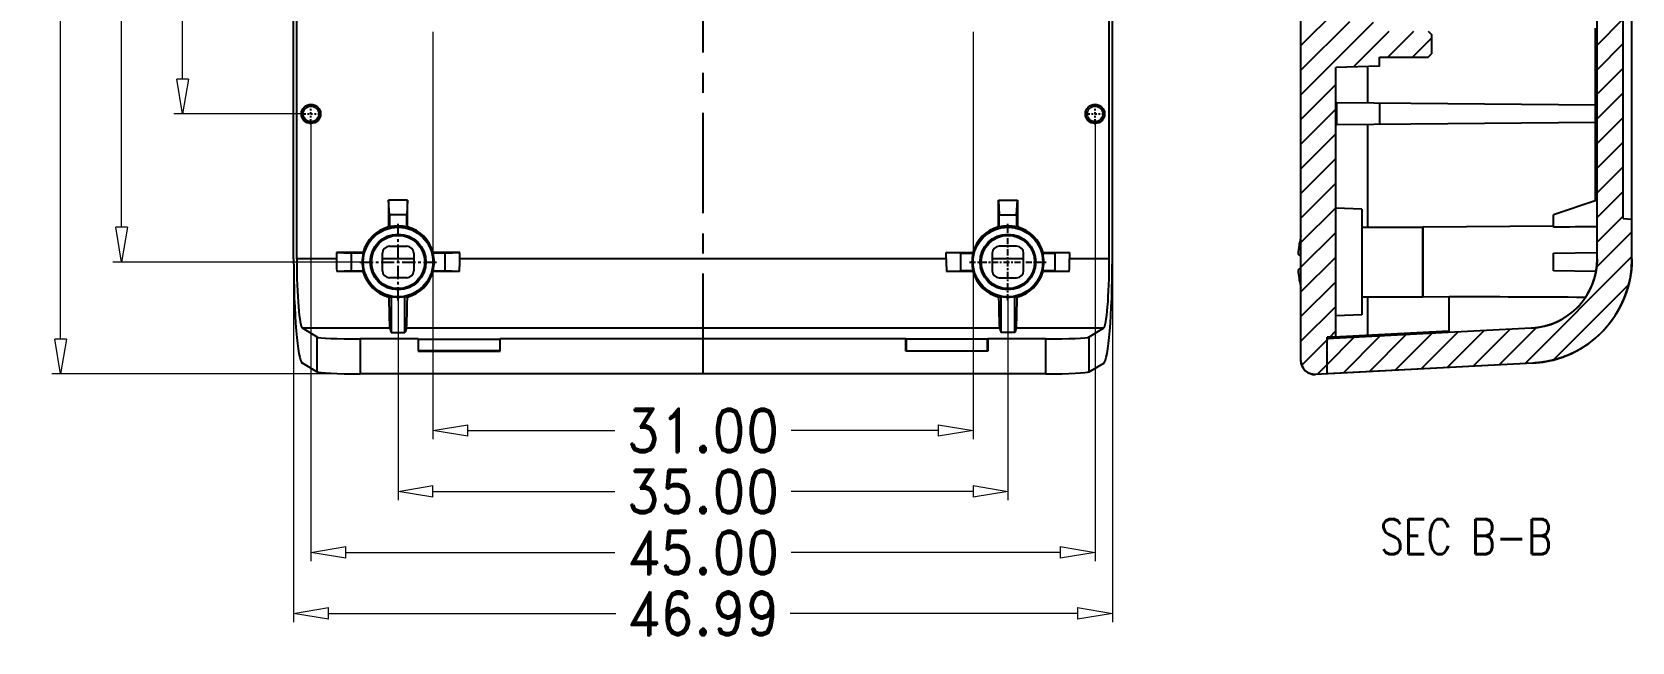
# Model space of a CAD drawing. Extents: x 2162 to 2434, y 31 to 217.
# Drawn here: x 2234.1 to 2325.9, y 111.6 to 146.6 of the extents above; entities that cross this region are included whole.
import ezdxf
from ezdxf.enums import TextEntityAlignment as Align

# ---------------------------------------------------------------- set-up
doc = ezdxf.new("R2010")
doc.units = 0
doc.header["$LTSCALE"] = 30.734
doc.header["$MEASUREMENT"] = 0
doc.header["$PDMODE"] = 3
doc.header["$PDSIZE"] = 0.3125
doc.linetypes.add('CENTER', pattern=[0.6, 0.375, -0.075, 0.075, -0.075])
doc.layers.get('0').update_dxf_attribs({"linetype": 'CONTINUOUS'})
doc.layers.get('Defpoints').update_dxf_attribs({"linetype": 'CONTINUOUS'})
doc.layers.add('02___PRT_ALL_AXES', color=7, linetype='CONTINUOUS')
doc.layers.add('06___PRT_ALL_SURFS', color=7, linetype='CONTINUOUS')
doc.layers.add('dim', color=3, linetype='CONTINUOUS', lineweight=9)
doc.layers.add('hatch', color=56, linetype='CONTINUOUS', lineweight=9)
doc.styles.add('longtou', font='romans.shx', dxfattribs={"width": 0.8, "bigfont": 'fangsong.shx'})
doc.styles.add('ROMAND', font='romand.shx', dxfattribs={"width": 0.9, "bigfont": 'gbcbig.shx'})
doc.dimstyles.new('YanXiu', dxfattribs={"dimtxt": 2.5, "dimasz": 2.2, "dimexe": 1, "dimexo": 0, "dimgap": 0.66, "dimtad": 0, "dimzin": 1, "dimdsep": 46, "dimtxsty": 'ROMAND', "dimblk": 'CLOSEDBLANK', "dimcen": 0, "dimclrd": 3, "dimclre": 3, "dimclrt": 7, "dimazin": 0, "dimtfac": 1, "dimtofl": 0, "dimtmove": 0, "dimatfit": 3, "dimldrblk": 'CLOSEDBLANK', "dimfxl": 1, "dimlwd": 5, "dimlwe": 5, "dimarcsym": 0})
pattern_1 = [(45, (1961.2897, -21.5742), (-0.7071068, 0.7071068), [])]

# ---------------------------------------------------------------- blocks, each defined once
blk = doc.blocks.new('_ClosedBlank')
at = {"color": 0, "linetype": 'ByBlock', "lineweight": -2}
for p, q in [((-1, 0.167), (0, 0)), ((-1, 0.167), (-1, -0.167)), ((0, 0), (-1, -0.167))]:
    blk.add_line(p, q, dxfattribs=at)
blk = doc.blocks.new('*D4')
at = {"layer": 'Defpoints', "color": 0}
for p in [(2249.459, 191.903), (2242.692, 141.903), (2249.459, 141.903)]:
    blk.add_point(p, dxfattribs=at)
at = {"layer": 'dim', "color": 3, "lineweight": 5}
for p, q in [((2249.459, 191.903), (2242.192, 191.903)), ((2242.692, 189.903), (2242.692, 171.956)), ((2242.692, 143.903), (2242.692, 161.85)), ((2249.459, 141.903), (2242.192, 141.903))]:
    blk.add_line(p, q, dxfattribs=at)
at = {"layer": 'dim', "color": 3, "lineweight": 5, "xscale": 2, "yscale": 2, "zscale": 2}
for p, rotation in [((2242.692, 191.903), 90), ((2242.692, 141.903), 270)]:
    blk.add_blockref('_ClosedBlank', p, dxfattribs=dict(at, rotation=rotation))
at = {"layer": 'dim', "color": 7, "insert": (2242.692, 166.903), "char_height": 2.5, "attachment_point": 5, "rotation": 90, "style": 'ROMAND'}
blk.add_mtext('50.00', dxfattribs=at)
blk = doc.blocks.new('*D5')
at = {"layer": 'Defpoints', "color": 0}
for p in [(2252.864, 200.403), (2239.192, 133.403), (2252.864, 133.403)]:
    blk.add_point(p, dxfattribs=at)
at = {"layer": 'dim', "color": 3, "lineweight": 5}
for p, q in [((2252.864, 200.403), (2238.692, 200.403)), ((2239.192, 198.403), (2239.192, 171.903)), ((2239.192, 135.403), (2239.192, 161.903)), ((2252.864, 133.403), (2238.692, 133.403))]:
    blk.add_line(p, q, dxfattribs=at)
at = {"layer": 'dim', "color": 3, "lineweight": 5, "xscale": 2, "yscale": 2, "zscale": 2}
for p, rotation in [((2239.192, 200.403), 90), ((2239.192, 133.403), 270)]:
    blk.add_blockref('_ClosedBlank', p, dxfattribs=dict(at, rotation=rotation))
at = {"layer": 'dim', "color": 7, "insert": (2239.192, 166.903), "char_height": 2.5, "attachment_point": 5, "rotation": 90, "style": 'ROMAND'}
blk.add_mtext('67.00', dxfattribs=at)
blk = doc.blocks.new('*D6')
at = {"layer": 'Defpoints', "color": 0}
for p in [(2252.891, 206.824), (2235.692, 126.981), (2252.891, 126.981)]:
    blk.add_point(p, dxfattribs=at)
at = {"layer": 'dim', "color": 3, "lineweight": 5}
for p, q in [((2252.891, 206.824), (2235.192, 206.824)), ((2235.692, 204.824), (2235.692, 172.01)), ((2235.692, 128.981), (2235.692, 161.796)), ((2252.891, 126.981), (2235.192, 126.981))]:
    blk.add_line(p, q, dxfattribs=at)
at = {"layer": 'dim', "color": 3, "lineweight": 5, "xscale": 2, "yscale": 2, "zscale": 2}
for p, rotation in [((2235.692, 206.824), 90), ((2235.692, 126.981), 270)]:
    blk.add_blockref('_ClosedBlank', p, dxfattribs=dict(at, rotation=rotation))
at = {"layer": 'dim', "color": 7, "insert": (2235.692, 166.903), "char_height": 2.5, "attachment_point": 5, "rotation": 90, "style": 'ROMAND'}
blk.add_mtext('79.84', dxfattribs=at)
blk = doc.blocks.new('*D7')
at = {"layer": 'Defpoints', "color": 0}
for p in [(2257.064, 146.607), (2288.064, 146.607), (2288.064, 123.731)]:
    blk.add_point(p, dxfattribs=at)
at = {"layer": 'dim', "color": 3, "lineweight": 5}
for p, q in [((2257.064, 146.607), (2257.064, 123.232)), ((2288.064, 146.607), (2288.064, 123.232)), ((2259.064, 123.731), (2267.51, 123.731)), ((2286.064, 123.731), (2277.617, 123.731))]:
    blk.add_line(p, q, dxfattribs=at)
at = {"layer": 'dim', "color": 3, "lineweight": 5, "xscale": 2, "yscale": 2, "zscale": 2, "rotation": 180}
blk.add_blockref('_ClosedBlank', (2257.064, 123.731), dxfattribs=at)
at = {"layer": 'dim', "color": 3, "lineweight": 5, "xscale": 2, "yscale": 2, "zscale": 2}
blk.add_blockref('_ClosedBlank', (2288.064, 123.731), dxfattribs=at)
at = {"layer": 'dim', "color": 7, "insert": (2272.564, 123.731), "char_height": 2.5, "attachment_point": 5, "style": 'ROMAND'}
blk.add_mtext('31.00', dxfattribs=at)
blk = doc.blocks.new('*D8')
at = {"layer": 'Defpoints', "color": 0}
for p in [(2255.064, 131.203), (2290.064, 131.203), (2290.064, 120.231)]:
    blk.add_point(p, dxfattribs=at)
at = {"layer": 'dim', "color": 3, "lineweight": 5}
for p, q in [((2255.064, 131.203), (2255.064, 119.732)), ((2290.064, 131.203), (2290.064, 119.732)), ((2257.064, 120.231), (2267.51, 120.231)), ((2288.064, 120.231), (2277.617, 120.231))]:
    blk.add_line(p, q, dxfattribs=at)
at = {"layer": 'dim', "color": 3, "lineweight": 5, "xscale": 2, "yscale": 2, "zscale": 2, "rotation": 180}
blk.add_blockref('_ClosedBlank', (2255.064, 120.231), dxfattribs=at)
at = {"layer": 'dim', "color": 3, "lineweight": 5, "xscale": 2, "yscale": 2, "zscale": 2}
blk.add_blockref('_ClosedBlank', (2290.064, 120.231), dxfattribs=at)
at = {"layer": 'dim', "color": 7, "insert": (2272.564, 120.231), "char_height": 2.5, "attachment_point": 5, "style": 'ROMAND'}
blk.add_mtext('35.00', dxfattribs=at)
blk = doc.blocks.new('*D9')
at = {"layer": 'Defpoints', "color": 0}
for p in [(2250.064, 141.298), (2295.064, 141.298), (2295.064, 116.731)]:
    blk.add_point(p, dxfattribs=at)
at = {"layer": 'dim', "color": 3, "lineweight": 5}
for p, q in [((2250.064, 141.298), (2250.064, 116.232)), ((2295.064, 141.298), (2295.064, 116.232)), ((2252.064, 116.731), (2267.51, 116.731)), ((2293.064, 116.731), (2277.617, 116.731))]:
    blk.add_line(p, q, dxfattribs=at)
at = {"layer": 'dim', "color": 3, "lineweight": 5, "xscale": 2, "yscale": 2, "zscale": 2, "rotation": 180}
blk.add_blockref('_ClosedBlank', (2250.064, 116.731), dxfattribs=at)
at = {"layer": 'dim', "color": 3, "lineweight": 5, "xscale": 2, "yscale": 2, "zscale": 2}
blk.add_blockref('_ClosedBlank', (2295.064, 116.731), dxfattribs=at)
at = {"layer": 'dim', "color": 7, "insert": (2272.564, 116.731), "char_height": 2.5, "attachment_point": 5, "style": 'ROMAND'}
blk.add_mtext('45.00', dxfattribs=at)
blk = doc.blocks.new('*D10')
at = {"layer": 'Defpoints', "color": 0}
for p in [(2249.069, 133.592), (2296.058, 133.592), (2296.058, 113.231)]:
    blk.add_point(p, dxfattribs=at)
at = {"layer": 'dim', "color": 3, "lineweight": 5}
for p, q in [((2249.069, 133.592), (2249.069, 112.732)), ((2296.058, 133.592), (2296.058, 112.732)), ((2251.069, 113.231), (2267.564, 113.231)), ((2294.058, 113.231), (2277.563, 113.231))]:
    blk.add_line(p, q, dxfattribs=at)
at = {"layer": 'dim', "color": 3, "lineweight": 5, "xscale": 2, "yscale": 2, "zscale": 2, "rotation": 180}
blk.add_blockref('_ClosedBlank', (2249.069, 113.231), dxfattribs=at)
at = {"layer": 'dim', "color": 3, "lineweight": 5, "xscale": 2, "yscale": 2, "zscale": 2}
blk.add_blockref('_ClosedBlank', (2296.058, 113.231), dxfattribs=at)
at = {"layer": 'dim', "color": 7, "insert": (2272.564, 113.231), "char_height": 2.5, "attachment_point": 5, "style": 'ROMAND'}
blk.add_mtext('46.99', dxfattribs=at)

msp = doc.modelspace()

# ---------------------------------------------------------------- hatches: boundary and pattern name
at = {"linetype": 'Continuous'}
h = msp.add_hatch(dxfattribs=at)
h.set_pattern_fill('DEFAULT__1', color=5, angle=45, style=0, pattern_type=0)
h.set_pattern_definition(pattern_1)
edge = h.paths.add_edge_path()
edge.add_line((2306.883, 127.746), (2306.883, 206.06))
edge.add_spline(control_points=[(2307.725, 206.859), (2307.237, 206.884), (2306.883, 206.548), (2306.883, 206.06)], knot_values=[0, 0, 0, 0, 1, 1, 1, 1], weights=[1, 0.792236, 0.792236, 1], degree=3, periodic=0)
edge.add_line((2308.383, 206.824), (2307.725, 206.859))
edge.add_line((2308.383, 204.721), (2308.383, 206.824))
edge.add_line((2308.883, 204.695), (2308.383, 204.721))
edge.add_line((2308.883, 189.24), (2308.883, 204.695))
edge.add_line((2311.383, 189.153), (2308.883, 189.24))
edge.add_line((2311.383, 188.653), (2311.383, 189.153))
edge.add_line((2311.383, 188.653), (2314.183, 188.653))
edge.add_line((2314.183, 188.653), (2314.383, 188.453))
edge.add_line((2314.383, 188.453), (2314.383, 187.353))
edge.add_line((2314.183, 187.153), (2314.383, 187.353))
edge.add_line((2311.383, 187.153), (2314.183, 187.153))
edge.add_line((2311.383, 186.653), (2311.383, 187.153))
edge.add_line((2311.383, 186.653), (2308.883, 186.566))
edge.add_line((2308.883, 168.24), (2308.883, 186.566))
edge.add_line((2311.383, 168.153), (2308.883, 168.24))
edge.add_line((2311.383, 167.653), (2311.383, 168.153))
edge.add_line((2311.383, 167.653), (2314.183, 167.653))
edge.add_line((2314.183, 167.653), (2314.383, 167.453))
edge.add_line((2314.383, 167.453), (2314.383, 166.353))
edge.add_line((2314.183, 166.153), (2314.383, 166.353))
edge.add_line((2311.383, 166.153), (2314.183, 166.153))
edge.add_line((2311.383, 165.653), (2311.383, 166.153))
edge.add_line((2311.383, 165.653), (2308.883, 165.566))
edge.add_line((2308.883, 147.24), (2308.883, 165.566))
edge.add_line((2311.383, 147.153), (2308.883, 147.24))
edge.add_line((2311.383, 146.653), (2311.383, 147.153))
edge.add_line((2311.383, 146.653), (2314.183, 146.653))
edge.add_line((2314.183, 146.653), (2314.383, 146.453))
edge.add_line((2314.383, 146.453), (2314.383, 145.353))
edge.add_line((2314.183, 145.153), (2314.383, 145.353))
edge.add_line((2311.383, 145.153), (2314.183, 145.153))
edge.add_line((2311.383, 144.653), (2311.383, 145.153))
edge.add_line((2311.383, 144.653), (2308.883, 144.566))
edge.add_line((2308.883, 129.111), (2308.883, 144.566))
edge.add_line((2308.883, 129.111), (2308.383, 129.084))
edge.add_line((2308.383, 126.981), (2308.383, 129.084))
edge.add_line((2308.383, 126.981), (2307.725, 126.947))
edge.add_spline(control_points=[(2307.725, 126.947), (2307.237, 126.921), (2306.883, 127.258), (2306.883, 127.746)], knot_values=[0, 0, 0, 0, 1, 1, 1, 1], weights=[1, 0.792236, 0.792236, 1], degree=3, periodic=0)
h = msp.add_hatch(dxfattribs=at)
h.set_pattern_fill('A', color=5, angle=45, style=0, pattern_type=0)
h.set_pattern_definition(pattern_1)
edge = h.paths.add_edge_path()
edge.add_line((2325.883, 133.592), (2325.883, 135.859))
edge.add_spline(control_points=[(2325.883, 133.592), (2325.883, 130.222), (2323.563, 127.777), (2320.197, 127.601)], knot_values=[0, 0, 0, 0, 1, 1, 1, 1], weights=[1, 0.816916, 0.816916, 1], degree=3, periodic=0)
edge.add_line((2320.197, 127.601), (2308.383, 126.981))
edge.add_line((2308.383, 126.981), (2308.383, 128.984))
edge.add_line((2320.092, 129.598), (2308.383, 128.984))
edge.add_spline(control_points=[(2323.883, 133.592), (2323.883, 131.345), (2322.336, 129.715), (2320.092, 129.598)], knot_values=[0, 0, 0, 0, 1, 1, 1, 1], weights=[1, 0.816916, 0.816916, 1], degree=3, periodic=0)
edge.add_line((2323.883, 133.592), (2323.883, 200.213))
edge.add_spline(control_points=[(2323.883, 200.213), (2323.883, 202.46), (2322.336, 204.09), (2320.092, 204.208)], knot_values=[0, 0, 0, 0, 1, 1, 1, 1], weights=[1, 0.816916, 0.816916, 1], degree=3, periodic=0)
edge.add_line((2320.092, 204.208), (2308.383, 204.822))
edge.add_line((2308.383, 204.822), (2308.383, 206.824))
edge.add_line((2320.197, 206.205), (2308.383, 206.824))
edge.add_spline(control_points=[(2325.883, 200.213), (2325.883, 203.584), (2323.563, 206.029), (2320.197, 206.205)], knot_values=[0, 0, 0, 0, 1, 1, 1, 1], weights=[1, 0.816916, 0.816916, 1], degree=3, periodic=0)
edge.add_line((2325.883, 197.947), (2325.883, 200.213))
edge.add_line((2325.383, 197.903), (2325.883, 197.947))
edge.add_line((2325.383, 135.903), (2325.383, 197.903))
edge.add_line((2325.383, 135.903), (2325.883, 135.859))

# ---------------------------------------------------------------- linework, layer by layer
at = {"color": 1, "linetype": 'CENTER', "ltscale": 0.5}
msp.add_line((2272.564, 126.981), (2272.564, 206.824), dxfattribs=at)
at = {"color": 7, "linetype": 'Continuous'}
for p, q in [((2306.883, 127.746), (2306.883, 206.06)), ((2306.883, 127.746), (2306.883, 206.06)), ((2323.883, 133.592), (2323.883, 200.213)), ((2323.883, 133.592), (2323.883, 200.213)), ((2325.883, 133.592), (2325.883, 200.213)), ((2325.383, 135.903), (2325.383, 197.903)), ((2325.383, 135.903), (2325.383, 197.903)), ((2314.183, 146.653), (2314.383, 146.453)), ((2314.183, 146.653), (2314.383, 146.453)), ((2314.383, 146.453), (2314.383, 145.353)), ((2314.383, 146.453), (2314.383, 145.353)), ((2323.783, 136.913), (2323.783, 146.819)), ((2311.383, 144.653), (2311.383, 145.153)), ((2311.383, 145.153), (2314.183, 145.153)), ((2311.383, 144.653), (2311.383, 145.153)), ((2311.383, 145.153), (2314.183, 145.153)), ((2314.183, 145.153), (2314.383, 145.353)), ((2314.183, 145.153), (2314.383, 145.353)), ((2311.383, 144.653), (2308.883, 144.566)), ((2311.383, 144.653), (2308.883, 144.566)), ((2308.883, 129.111), (2308.883, 144.566)), ((2308.883, 129.111), (2308.883, 144.566)), ((2310.709, 144.629), (2310.709, 142.517)), ((2308.947, 141.273), (2308.947, 142.532)), ((2323.783, 142.403), (2308.947, 142.532)), ((2311.383, 142.511), (2311.383, 141.295)), ((2323.783, 142.328), (2323.883, 142.328)), ((2323.783, 141.478), (2323.883, 141.478)), ((2323.783, 141.403), (2308.947, 141.273)), ((2310.709, 141.289), (2310.709, 135.403)), ((2323.883, 136.947), (2321.383, 136.103)), ((2310.383, 136.438), (2308.883, 136.49)), ((2310.383, 136.438), (2310.383, 130.368)), ((2321.383, 135.407), (2321.383, 136.103)), ((2310.383, 135.403), (2313.883, 135.403)), ((2321.383, 135.468), (2313.883, 135.403)), ((2313.883, 131.403), (2313.883, 135.403)), ((2325.383, 135.903), (2325.883, 135.859)), ((2325.383, 135.903), (2325.883, 135.859)), ((2325.883, 133.592), (2325.883, 135.859)), ((2306.729, 133.845), (2306.716, 133.845)), ((2321.383, 133.903), (2323.883, 133.946)), ((2321.383, 132.903), (2321.383, 133.903)), ((2306.729, 132.961), (2306.716, 132.96)), ((2323.803, 132.861), (2321.383, 132.903)), ((2310.383, 131.403), (2313.883, 131.403)), ((2310.709, 131.403), (2310.709, 129.206)), ((2315.383, 131.39), (2313.883, 131.403)), ((2315.383, 129.351), (2315.383, 131.429)), ((2323.199, 131.391), (2323.222, 131.391)), ((2320.092, 129.598), (2308.383, 128.984)), ((2320.092, 129.598), (2308.383, 128.984)), ((2310.383, 130.368), (2308.883, 130.316)), ((2308.383, 129.084), (2315.378, 129.451)), ((2308.883, 129.111), (2308.383, 129.084)), ((2308.383, 126.981), (2308.383, 129.084)), ((2308.383, 126.981), (2308.383, 129.084)), ((2308.383, 126.981), (2308.383, 128.984)), ((2310.665, 129.204), (2310.665, 129.104)), ((2320.197, 127.601), (2307.725, 126.947)), ((2308.383, 126.981), (2307.725, 126.947)), ((2320.197, 127.601), (2308.383, 126.981))]:
    msp.add_line(p, q, dxfattribs=at)
at = {"color": 7, "linetype": 'Continuous', "ltscale": 0.5}
for p, q in [((2249.069, 133.592), (2249.069, 200.213)), ((2249.244, 133.592), (2249.244, 200.213)), ((2295.883, 133.592), (2295.883, 200.213)), ((2296.058, 133.592), (2296.058, 200.213)), ((2254.564, 136.103), (2254.52, 136.947)), ((2254.52, 136.946), (2254.52, 135.418)), ((2255.607, 136.946), (2254.52, 136.946)), ((2255.607, 136.947), (2255.564, 136.103)), ((2255.607, 135.418), (2255.607, 136.946)), ((2289.52, 135.418), (2289.52, 136.947)), ((2289.52, 136.947), (2289.564, 136.103)), ((2289.52, 136.947), (2290.607, 136.947)), ((2290.564, 136.103), (2290.607, 136.947)), ((2290.607, 136.947), (2290.607, 135.418)), ((2254.564, 136.103), (2254.564, 135.407)), ((2255.564, 136.103), (2254.564, 136.103)), ((2255.564, 135.407), (2255.564, 136.103)), ((2251.52, 133.592), (2249.244, 133.592)), ((2251.52, 133.946), (2251.52, 133.592)), ((2253.048, 133.946), (2251.52, 133.946)), ((2251.52, 133.946), (2252.364, 133.903)), ((2252.364, 133.903), (2252.364, 132.903)), ((2253.06, 133.903), (2252.364, 133.903)), ((2257.764, 133.903), (2257.068, 133.903)), ((2258.607, 133.946), (2257.079, 133.946)), ((2257.764, 133.903), (2258.607, 133.946)), ((2257.764, 132.903), (2257.764, 133.903)), ((2258.607, 133.592), (2258.607, 133.946)), ((2286.52, 133.592), (2258.607, 133.592)), ((2286.52, 133.592), (2286.52, 133.946)), ((2287.364, 133.903), (2286.52, 133.946)), ((2286.52, 133.946), (2288.048, 133.946)), ((2290.964, 133.592), (2289.164, 133.592)), ((2292.079, 133.946), (2293.607, 133.946)), ((2293.607, 133.946), (2292.764, 133.903)), ((2293.607, 133.946), (2293.607, 133.592)), ((2295.883, 133.592), (2293.607, 133.592)), ((2252.364, 132.903), (2251.543, 132.86)), ((2253.049, 132.86), (2251.543, 132.86)), ((2252.364, 132.903), (2253.06, 132.903)), ((2257.068, 132.903), (2257.764, 132.903)), ((2258.585, 132.86), (2257.079, 132.86)), ((2258.585, 132.86), (2257.764, 132.903)), ((2286.543, 132.86), (2287.364, 132.903)), ((2288.049, 132.86), (2286.543, 132.86)), ((2293.585, 132.86), (2292.079, 132.86)), ((2292.764, 132.903), (2293.585, 132.86)), ((2254.668, 131.429), (2254.668, 129.351)), ((2255.459, 129.351), (2255.459, 131.429)), ((2289.668, 129.351), (2289.668, 131.429)), ((2290.459, 129.351), (2290.459, 131.429)), ((2254.586, 129.598), (2249.576, 129.598)), ((2250.401, 129.104), (2249.576, 129.598)), ((2254.586, 129.598), (2254.668, 129.351)), ((2255.541, 129.598), (2255.459, 129.351)), ((2289.586, 129.598), (2255.541, 129.598)), ((2289.586, 129.598), (2289.668, 129.351)), ((2290.541, 129.598), (2290.459, 129.351)), ((2295.551, 129.598), (2290.541, 129.598)), ((2294.727, 129.104), (2295.551, 129.598)), ((2250.401, 129.104), (2250.401, 127.101)), ((2252.891, 128.984), (2252.891, 126.981)), ((2256.214, 128.984), (2252.891, 128.984)), ((2254.668, 129.351), (2255.459, 129.351)), ((2256.214, 128.984), (2256.214, 128.284)), ((2256.214, 128.984), (2256.226, 128.966)), ((2260.914, 128.984), (2260.901, 128.966)), ((2260.914, 128.284), (2260.914, 128.984)), ((2284.214, 128.984), (2260.914, 128.984)), ((2284.214, 128.284), (2284.214, 128.984)), ((2284.214, 128.984), (2284.226, 128.966)), ((2288.914, 128.984), (2288.901, 128.966)), ((2288.914, 128.984), (2288.914, 128.284)), ((2292.236, 128.984), (2288.914, 128.984)), ((2290.459, 129.351), (2289.668, 129.351)), ((2292.236, 126.981), (2292.236, 128.984)), ((2294.727, 127.101), (2294.727, 129.104)), ((2256.214, 128.284), (2256.226, 128.297)), ((2256.214, 128.284), (2260.914, 128.284)), ((2260.914, 128.284), (2260.901, 128.297)), ((2284.214, 128.284), (2284.226, 128.297)), ((2288.914, 128.284), (2284.214, 128.284)), ((2288.914, 128.284), (2288.901, 128.297)), ((2250.401, 127.101), (2249.567, 127.601)), ((2292.236, 126.981), (2252.891, 126.981)), ((2294.727, 127.101), (2295.56, 127.601))]:
    msp.add_line(p, q, dxfattribs=at)
at = {"color": 1, "linetype": 'CENTER', "ltscale": 0.008}
for p, q in [((2250.064, 141.298), (2250.064, 142.508)), ((2295.064, 141.298), (2295.064, 142.508)), ((2249.459, 141.903), (2250.669, 141.903)), ((2294.459, 141.903), (2295.669, 141.903))]:
    msp.add_line(p, q, dxfattribs=at)
at = {"color": 1, "linetype": 'CENTER', "ltscale": 0.066116}
for p, q in [((2255.064, 131.203), (2255.064, 135.603)), ((2252.864, 133.403), (2257.264, 133.403))]:
    msp.add_line(p, q, dxfattribs=at)
at = {"color": 7, "linetype": 'Continuous', "ltscale": 0.5}
for centre, radius in [((2250.064, 141.903), 0.55), ((2250.064, 141.903), 0.45), ((2295.064, 141.903), 0.55), ((2295.064, 141.903), 0.45), ((2255.064, 133.403), 2), ((2255.064, 133.403), 1.6), ((2255.064, 133.403), 1.529)]:
    msp.add_circle(centre, radius, dxfattribs=at)
for centre, radius, start, end in [((2255.064, 133.403), 2.087, 105.09701, 164.90299), ((2255.064, 133.403), 2.065, 75.99079, 104.00921), ((2255.064, 133.403), 2.087, 15.09701, 74.90299), ((2290.064, 133.403), 2.087, 105.09701, 164.90299), ((2290.064, 133.403), 2.087, 15.09701, 74.90299), ((2263.137, 133.587), 11.617, 179.97238, 183.58509), ((2255.064, 133.403), 2.065, 165.99079, 194.00921), ((2255.064, 133.403), 2.065, 345.99079, 14.00921), ((2246.981, 133.587), 11.626, 356.41641, 0.02612), ((2255.06, 133.407), 2.084, 195.19318, 255.31459), ((2255.067, 133.407), 2.084, 284.68351, 344.80512), ((2290.06, 133.407), 2.084, 195.19396, 255.31514), ((2290.067, 133.407), 2.084, 284.68281, 344.80581), ((2255.064, 133.403), 2.013, 258.67642, 281.32358), ((2290.064, 133.403), 2.013, 258.67642, 281.32358)]:
    msp.add_arc(centre, radius, start, end, dxfattribs=at)
at = {"color": 7, "linetype": 'Continuous'}
for centre, radius, start, end in [((2312.644, 133.45), 5.94, 165.89681, 174.66181), ((2312.706, 133.403), 6.007, 174.2673, 175.77426), ((2319.883, 133.592), 4, 273, 0), ((2319.883, 133.592), 6, 273, 0), ((2312.706, 133.403), 6.007, 184.22574, 185.7327), ((2312.644, 133.356), 5.94, 185.3382, 194.10319), ((2307.683, 127.746), 0.8, 180, 273)]:
    msp.add_arc(centre, radius, start, end, dxfattribs=at)
at = {"color": 7, "linetype": 'Continuous', "ltscale": 0.5}
for centre, major_axis, ratio, start_param, end_param in [((2253.853, 133.403), (2.421, 0), 0.866047, 1.273022, 1.291827), ((2256.274, 133.403), (2.421, 0), 0.866047, 1.849766, 1.868571), ((2288.853, 133.403), (2.421, 0), 0.866047, 1.273022, 1.291827), ((2291.274, 133.403), (2.421, 0), 0.866047, 1.849766, 1.868571), ((2249.594, 133.592), (0, 6), 0.087489, -4.712389, -3.193953), ((2249.594, 133.592), (0, 4), 0.087489, -4.712389, -3.193953), ((2255.064, 134.613), (0, 2.421), 0.866047, -4.43342, -4.414614), ((2255.064, 134.613), (0, 2.421), 0.866047, -1.868571, -1.849766), ((2287.87, 133.592), (0, 4), 0.337504, 1.570796, 1.754832), ((2290.064, 134.613), (0, 2.421), 0.866047, -4.43342, -4.414614), ((2290.064, 134.613), (0, 2.421), 0.866047, -1.868571, -1.849766), ((2292.257, 133.592), (0, 4), 0.337504, -1.754832, -1.570796), ((2295.533, 133.592), (0, 4), 0.087489, -3.089233, -1.570796), ((2295.533, 133.592), (0, 6), 0.087489, -3.089233, -1.570796), ((2255.064, 132.193), (0, 2.421), 0.866047, 1.273022, 1.29132), ((2255.064, 132.193), (0, 2.421), 0.866047, -1.29132, -1.273022), ((2290.064, 132.193), (0, 2.421), 0.866047, 1.273022, 1.29132), ((2290.064, 132.193), (0, 2.421), 0.866047, -1.29132, -1.273022), ((2253.853, 133.403), (2.421, 0), 0.866047, -1.286868, -1.227427), ((2254.59, 133.592), (0, 4), 0.017455, -4.129463, -3.193953), ((2256.274, 133.403), (2.421, 0), 0.866047, -1.914165, -1.854725), ((2255.537, 133.592), (0, 4), 0.017455, -3.089233, -2.153723), ((2288.853, 133.403), (2.421, 0), 0.866047, -1.286868, -1.227427), ((2289.59, 133.592), (0, 4), 0.017455, -4.129463, -3.193953), ((2291.274, 133.403), (2.421, 0), 0.866047, -1.914165, -1.854725), ((2290.537, 133.592), (0, 4), 0.017455, -3.089233, -2.153723), ((2252.891, 129.115), (2.5, 0), 0.052408, -3.054326, -1.570796), ((2292.236, 129.115), (2.5, 0), 0.052408, -1.570796, -0.087266), ((2252.891, 127.112), (2.5, 0), 0.052408, -3.054326, -1.570796), ((2292.236, 127.112), (2.5, 0), 0.052408, -1.570796, -0.087266)]:
    msp.add_ellipse(centre, major_axis=major_axis, ratio=ratio, start_param=start_param, end_param=end_param, dxfattribs=at)
at = {"color": 7, "linetype": 'Continuous'}
for start_param, end_param in [(1.849766, 1.868571), (-1.914165, -1.854901)]:
    msp.add_ellipse((2362.068, 133.403), major_axis=(138.671, 0), ratio=0.015117, start_param=start_param, end_param=end_param, dxfattribs=at)
for points, start_tangent, end_tangent in [([(2306.883, 133.753), (2306.833, 133.776), (2306.794, 133.796), (2306.766, 133.814), (2306.745, 133.831), (2306.729, 133.845)], (-0.920199, 0.39145), (-0.687867, 0.725837)), ([(2323.883, 133.592), (2323.883, 133.549), (2323.882, 133.506), (2323.881, 133.463), (2323.879, 133.419), (2323.877, 133.375), (2323.874, 133.331), (2323.871, 133.287), (2323.868, 133.243), (2323.864, 133.199), (2323.859, 133.154), (2323.854, 133.109), (2323.848, 133.065), (2323.842, 133.02), (2323.835, 132.975), (2323.828, 132.93), (2323.82, 132.885), (2323.812, 132.84), (2323.803, 132.795), (2323.793, 132.75), (2323.783, 132.705), (2323.773, 132.659), (2323.762, 132.614), (2323.75, 132.569), (2323.738, 132.524), (2323.725, 132.478), (2323.711, 132.433), (2323.697, 132.388), (2323.683, 132.343), (2323.668, 132.298), (2323.652, 132.253), (2323.636, 132.208), (2323.619, 132.163), (2323.601, 132.118), (2323.583, 132.074), (2323.565, 132.029), (2323.546, 131.985), (2323.526, 131.94), (2323.506, 131.896), (2323.485, 131.852), (2323.463, 131.809), (2323.441, 131.765), (2323.419, 131.722), (2323.395, 131.679), (2323.372, 131.636), (2323.347, 131.593), (2323.323, 131.55), (2323.297, 131.508), (2323.271, 131.466), (2323.245, 131.425), (2323.218, 131.383), (2323.19, 131.342), (2323.162, 131.301), (2323.133, 131.261), (2323.104, 131.221), (2323.074, 131.181), (2323.044, 131.141), (2323.013, 131.102), (2322.982, 131.063), (2322.95, 131.025), (2322.918, 130.987), (2322.885, 130.949), (2322.852, 130.912), (2322.819, 130.875), (2322.785, 130.839), (2322.75, 130.803), (2322.715, 130.767), (2322.68, 130.732), (2322.644, 130.698), (2322.607, 130.664), (2322.571, 130.63), (2322.534, 130.597), (2322.496, 130.564), (2322.458, 130.532), (2322.42, 130.5), (2322.382, 130.469), (2322.343, 130.438), (2322.303, 130.408), (2322.264, 130.378), (2322.224, 130.349), (2322.184, 130.32), (2322.143, 130.292), (2322.102, 130.264), (2322.061, 130.237), (2322.02, 130.211), (2321.978, 130.185), (2321.936, 130.159), (2321.894, 130.135), (2321.852, 130.11), (2321.809, 130.087), (2321.766, 130.063), (2321.723, 130.041), (2321.68, 130.019), (2321.637, 129.997), (2321.593, 129.977), (2321.55, 129.956), (2321.506, 129.936), (2321.462, 129.917), (2321.418, 129.899), (2321.374, 129.881), (2321.33, 129.863), (2321.285, 129.846), (2321.241, 129.83), (2321.197, 129.814), (2321.152, 129.799), (2321.108, 129.784), (2321.063, 129.77), (2321.018, 129.757), (2320.974, 129.744), (2320.929, 129.732), (2320.884, 129.72), (2320.84, 129.709), (2320.795, 129.698), (2320.751, 129.688), (2320.706, 129.678), (2320.662, 129.669), (2320.617, 129.66), (2320.573, 129.652), (2320.529, 129.645), (2320.485, 129.638), (2320.441, 129.631), (2320.397, 129.626), (2320.353, 129.62), (2320.309, 129.615), (2320.265, 129.611), (2320.222, 129.607), (2320.179, 129.603), (2320.135, 129.6), (2320.092, 129.598)], (0, -1), (-0.99863, -0.052336)), ([(2325.883, 133.592), (2325.883, 133.56), (2325.883, 133.528), (2325.882, 133.495), (2325.882, 133.463), (2325.881, 133.43), (2325.88, 133.398), (2325.879, 133.365), (2325.877, 133.332), (2325.876, 133.299), (2325.874, 133.266), (2325.872, 133.234), (2325.87, 133.201), (2325.868, 133.168), (2325.866, 133.134), (2325.863, 133.101), (2325.86, 133.068), (2325.857, 133.035), (2325.854, 133.002), (2325.85, 132.968), (2325.847, 132.935), (2325.843, 132.901), (2325.839, 132.868), (2325.835, 132.835), (2325.831, 132.801), (2325.826, 132.767), (2325.821, 132.734), (2325.816, 132.7), (2325.811, 132.667), (2325.806, 132.633), (2325.8, 132.599), (2325.794, 132.565), (2325.788, 132.532), (2325.782, 132.498), (2325.776, 132.464), (2325.769, 132.43), (2325.763, 132.396), (2325.756, 132.362), (2325.748, 132.328), (2325.741, 132.295), (2325.733, 132.261), (2325.726, 132.227), (2325.718, 132.193), (2325.709, 132.159), (2325.701, 132.125), (2325.692, 132.091), (2325.683, 132.057), (2325.674, 132.023), (2325.665, 131.989), (2325.655, 131.955), (2325.646, 131.921), (2325.636, 131.887), (2325.626, 131.854), (2325.615, 131.82), (2325.605, 131.786), (2325.594, 131.752), (2325.583, 131.718), (2325.572, 131.684), (2325.56, 131.65), (2325.548, 131.617), (2325.537, 131.583), (2325.524, 131.549), (2325.512, 131.516), (2325.5, 131.482), (2325.487, 131.448), (2325.474, 131.415), (2325.461, 131.381), (2325.447, 131.348), (2325.434, 131.314), (2325.42, 131.281), (2325.406, 131.247), (2325.392, 131.214), (2325.377, 131.181), (2325.362, 131.148), (2325.347, 131.115), (2325.332, 131.081), (2325.317, 131.048), (2325.301, 131.015), (2325.286, 130.983), (2325.27, 130.95), (2325.253, 130.917), (2325.237, 130.884), (2325.22, 130.852), (2325.204, 130.819), (2325.186, 130.786), (2325.169, 130.754), (2325.152, 130.722), (2325.134, 130.689), (2325.116, 130.657), (2325.098, 130.625), (2325.08, 130.593), (2325.061, 130.561), (2325.042, 130.53), (2325.023, 130.498), (2325.004, 130.466), (2324.985, 130.435), (2324.965, 130.403), (2324.946, 130.372), (2324.926, 130.341), (2324.905, 130.31), (2324.885, 130.279), (2324.864, 130.248), (2324.844, 130.217), (2324.823, 130.186), (2324.801, 130.156), (2324.78, 130.125), (2324.758, 130.095), (2324.736, 130.065), (2324.715, 130.035), (2324.692, 130.005), (2324.67, 129.975), (2324.647, 129.945), (2324.625, 129.916), (2324.602, 129.886), (2324.578, 129.857), (2324.555, 129.828), (2324.532, 129.799), (2324.508, 129.77), (2324.484, 129.741), (2324.46, 129.713), (2324.436, 129.684), (2324.411, 129.656), (2324.387, 129.628), (2324.362, 129.6), (2324.337, 129.572), (2324.312, 129.544), (2324.286, 129.517), (2324.261, 129.489), (2324.235, 129.462), (2324.209, 129.435), (2324.183, 129.408), (2324.157, 129.382), (2324.131, 129.355), (2324.104, 129.329), (2324.078, 129.302), (2324.051, 129.276), (2324.024, 129.25), (2323.997, 129.225), (2323.97, 129.199), (2323.942, 129.174), (2323.915, 129.149), (2323.887, 129.124), (2323.859, 129.099), (2323.831, 129.074), (2323.803, 129.05), (2323.774, 129.025), (2323.746, 129.001), (2323.717, 128.977), (2323.689, 128.954), (2323.66, 128.93), (2323.631, 128.907), (2323.602, 128.884), (2323.572, 128.861), (2323.543, 128.838), (2323.513, 128.815), (2323.484, 128.793), (2323.454, 128.771), (2323.424, 128.749), (2323.394, 128.727), (2323.364, 128.705), (2323.334, 128.684), (2323.303, 128.663), (2323.273, 128.642), (2323.242, 128.621), (2323.212, 128.6), (2323.181, 128.58), (2323.15, 128.56), (2323.119, 128.54), (2323.088, 128.52), (2323.057, 128.501), (2323.025, 128.481), (2322.994, 128.462), (2322.963, 128.443), (2322.931, 128.424), (2322.899, 128.406), (2322.868, 128.387), (2322.836, 128.369), (2322.804, 128.351), (2322.772, 128.334), (2322.74, 128.316), (2322.708, 128.299), (2322.676, 128.282), (2322.643, 128.265), (2322.611, 128.248), (2322.579, 128.232), (2322.546, 128.216), (2322.514, 128.2), (2322.481, 128.184), (2322.449, 128.169), (2322.416, 128.153), (2322.383, 128.138), (2322.35, 128.123), (2322.317, 128.108), (2322.285, 128.094), (2322.252, 128.08), (2322.219, 128.066), (2322.186, 128.052), (2322.153, 128.038), (2322.119, 128.025), (2322.086, 128.012), (2322.053, 127.999), (2322.02, 127.986), (2321.987, 127.973), (2321.953, 127.961), (2321.92, 127.949), (2321.887, 127.937), (2321.853, 127.925), (2321.82, 127.914), (2321.787, 127.902), (2321.753, 127.891), (2321.72, 127.88), (2321.686, 127.87), (2321.653, 127.859), (2321.619, 127.849), (2321.586, 127.839), (2321.553, 127.829), (2321.519, 127.82), (2321.486, 127.81), (2321.452, 127.801), (2321.419, 127.792), (2321.385, 127.783), (2321.352, 127.775), (2321.318, 127.767), (2321.285, 127.758), (2321.251, 127.751), (2321.218, 127.743), (2321.185, 127.735), (2321.151, 127.728), (2321.118, 127.721), (2321.085, 127.714), (2321.051, 127.707), (2321.018, 127.701), (2320.985, 127.694), (2320.951, 127.688), (2320.918, 127.682), (2320.885, 127.677), (2320.852, 127.671), (2320.819, 127.666), (2320.785, 127.661), (2320.752, 127.656), (2320.719, 127.651), (2320.686, 127.646), (2320.653, 127.642), (2320.621, 127.638), (2320.588, 127.634), (2320.555, 127.63), (2320.522, 127.627), (2320.489, 127.623), (2320.457, 127.62), (2320.424, 127.617), (2320.391, 127.614), (2320.359, 127.611), (2320.326, 127.609), (2320.294, 127.606), (2320.262, 127.604), (2320.229, 127.602), (2320.197, 127.601)], (0, -1), (-0.99863, -0.052336)), ([(2306.883, 133.053), (2306.833, 133.03), (2306.794, 133.01), (2306.766, 132.991), (2306.745, 132.975), (2306.729, 132.961)], (-0.920199, -0.39145), (-0.687867, -0.725837)), ([(2307.725, 126.947), (2307.716, 126.947), (2307.707, 126.946), (2307.698, 126.946), (2307.688, 126.946), (2307.679, 126.946), (2307.67, 126.946), (2307.66, 126.946), (2307.651, 126.947), (2307.642, 126.947), (2307.632, 126.948), (2307.623, 126.948), (2307.613, 126.949), (2307.604, 126.95), (2307.594, 126.951), (2307.584, 126.952), (2307.575, 126.953), (2307.565, 126.955), (2307.555, 126.956), (2307.546, 126.958), (2307.536, 126.96), (2307.526, 126.961), (2307.517, 126.963), (2307.507, 126.966), (2307.497, 126.968), (2307.487, 126.97), (2307.478, 126.973), (2307.468, 126.975), (2307.458, 126.978), (2307.448, 126.981), (2307.439, 126.984), (2307.429, 126.987), (2307.419, 126.991), (2307.41, 126.994), (2307.4, 126.998), (2307.39, 127.001), (2307.381, 127.005), (2307.371, 127.009), (2307.361, 127.013), (2307.352, 127.018), (2307.342, 127.022), (2307.333, 127.027), (2307.324, 127.031), (2307.314, 127.036), (2307.305, 127.041), (2307.296, 127.046), (2307.286, 127.051), (2307.277, 127.056), (2307.268, 127.062), (2307.259, 127.067), (2307.25, 127.073), (2307.241, 127.079), (2307.232, 127.085), (2307.224, 127.091), (2307.215, 127.097), (2307.206, 127.104), (2307.198, 127.11), (2307.189, 127.116), (2307.181, 127.123), (2307.172, 127.13), (2307.164, 127.137), (2307.156, 127.144), (2307.148, 127.151), (2307.14, 127.158), (2307.132, 127.166), (2307.125, 127.173), (2307.117, 127.181), (2307.109, 127.188), (2307.102, 127.196), (2307.095, 127.204), (2307.087, 127.212), (2307.08, 127.22), (2307.073, 127.228), (2307.066, 127.236), (2307.06, 127.244), (2307.053, 127.253), (2307.047, 127.261), (2307.04, 127.27), (2307.034, 127.278), (2307.028, 127.287), (2307.022, 127.296), (2307.016, 127.305), (2307.01, 127.313), (2307.004, 127.322), (2306.999, 127.331), (2306.993, 127.34), (2306.988, 127.35), (2306.983, 127.359), (2306.978, 127.368), (2306.973, 127.377), (2306.968, 127.386), (2306.964, 127.396), (2306.959, 127.405), (2306.955, 127.415), (2306.951, 127.424), (2306.947, 127.433), (2306.943, 127.443), (2306.939, 127.452), (2306.935, 127.462), (2306.932, 127.472), (2306.928, 127.481), (2306.925, 127.491), (2306.922, 127.5), (2306.919, 127.51), (2306.916, 127.519), (2306.913, 127.529), (2306.91, 127.539), (2306.908, 127.548), (2306.905, 127.558), (2306.903, 127.568), (2306.901, 127.577), (2306.899, 127.587), (2306.897, 127.596), (2306.895, 127.606), (2306.894, 127.615), (2306.892, 127.625), (2306.891, 127.634), (2306.89, 127.644), (2306.888, 127.653), (2306.887, 127.663), (2306.886, 127.672), (2306.886, 127.681), (2306.885, 127.691), (2306.884, 127.7), (2306.884, 127.709), (2306.883, 127.718), (2306.883, 127.728), (2306.883, 127.737), (2306.883, 127.746)], (-0.99863, -0.052336), (0, 1))]:
    msp.add_spline(points, degree=3, dxfattribs=dict(at, start_tangent=start_tangent, end_tangent=end_tangent))
at = {"layer": '02___PRT_ALL_AXES', "color": 7, "linetype": 'Continuous'}
msp.add_line((2313.883, 135.403), (2313.883, 131.403), dxfattribs=at)
at = {"layer": '02___PRT_ALL_AXES', "color": 7, "linetype": 'Continuous', "ltscale": 0.5}
for p, q in [((2254.564, 134.303), (2255.564, 134.303)), ((2254.164, 132.903), (2254.164, 133.903)), ((2255.964, 133.592), (2254.164, 133.592)), ((2255.964, 133.903), (2255.964, 132.903)), ((2255.564, 132.503), (2254.564, 132.503))]:
    msp.add_line(p, q, dxfattribs=at)
for centre, start, end in [((2254.564, 133.903), 90, 180), ((2255.564, 133.903), 0, 90), ((2254.564, 132.903), 180, 270), ((2255.564, 132.903), 270, 0)]:
    msp.add_arc(centre, 0.4, start, end, dxfattribs=at)
at = {"layer": '06___PRT_ALL_SURFS', "color": 7, "linetype": 'Continuous', "ltscale": 0.5}
for p, q in [((2289.564, 135.407), (2289.564, 136.103)), ((2289.564, 136.103), (2290.564, 136.103)), ((2290.564, 136.103), (2290.564, 135.407)), ((2290.564, 134.303), (2289.564, 134.303)), ((2287.364, 132.903), (2287.364, 133.903)), ((2287.364, 133.903), (2288.06, 133.903)), ((2289.164, 133.903), (2289.164, 132.903)), ((2290.964, 132.903), (2290.964, 133.903)), ((2292.068, 133.903), (2292.764, 133.903)), ((2292.764, 133.903), (2292.764, 132.903)), ((2288.06, 132.903), (2287.364, 132.903)), ((2289.564, 132.503), (2290.564, 132.503)), ((2292.764, 132.903), (2292.068, 132.903)), ((2256.226, 128.297), (2256.226, 128.966)), ((2256.226, 128.966), (2260.901, 128.966)), ((2260.901, 128.966), (2260.901, 128.297)), ((2284.226, 128.966), (2284.226, 128.297)), ((2288.901, 128.966), (2284.226, 128.966)), ((2288.901, 128.297), (2288.901, 128.966)), ((2260.901, 128.297), (2256.226, 128.297)), ((2284.226, 128.297), (2288.901, 128.297))]:
    msp.add_line(p, q, dxfattribs=at)
at = {"layer": '06___PRT_ALL_SURFS', "color": 1, "linetype": 'CENTER', "ltscale": 0.03}
for p, q in [((2290.064, 131.203), (2290.064, 135.603)), ((2287.864, 133.403), (2292.264, 133.403))]:
    msp.add_line(p, q, dxfattribs=at)
at = {"layer": '06___PRT_ALL_SURFS', "color": 7, "linetype": 'Continuous', "ltscale": 0.5}
for radius in [2, 1.6, 1.529]:
    msp.add_circle((2290.064, 133.403), radius, dxfattribs=at)
for centre, radius, start, end in [((2290.064, 133.403), 2.065, 75.99079, 104.00921), ((2289.564, 133.903), 0.4, 90, 180), ((2290.564, 133.903), 0.4, 0, 90), ((2290.064, 133.403), 2.065, 165.99079, 194.00921), ((2290.064, 133.403), 2.065, 345.99079, 14.00921), ((2289.564, 132.903), 0.4, 180, 270), ((2290.564, 132.903), 0.4, 270, 0)]:
    msp.add_arc(centre, radius, start, end, dxfattribs=at)

# ---------------------------------------------------------------- texts
at = {"layer": 'hatch', "color": 6, "style": 'longtou', "width": 0.8}
msp.add_text('SEC B-B', height=2, dxfattribs=at).set_placement((2316.356, 117.642), align=Align.MIDDLE)

# ---------------------------------------------------------------- dimensions: what is measured, and where the dimension line sits
at = {"layer": 'dim'}
for base, p1, p2, picture, middle in [((2235.692, 126.981), (2252.891, 206.824), (2252.891, 126.981), '*D6', (2235.692, 166.903)), ((2239.192, 133.403), (2252.864, 200.403), (2252.864, 133.403), '*D5', (2239.192, 166.903)), ((2242.692, 141.903), (2249.459, 191.903), (2249.459, 141.903), '*D4', (2242.692, 166.903))]:
    dim = msp.add_linear_dim(base=base, p1=p1, p2=p2, angle=90, dimstyle='YanXiu', override={"dimasz": 2, "dimexe": 0.49975, "dimgap": 0.49975}, dxfattribs=at)
    dim.commit()
    dim.dimension.update_dxf_attribs({"geometry": picture, "text_midpoint": middle})
for base, p1, p2, picture, middle in [((2288.064, 123.731), (2257.064, 146.607), (2288.064, 146.607), '*D7', (2272.564, 123.731)), ((2295.064, 116.731), (2250.064, 141.298), (2295.064, 141.298), '*D9', (2272.564, 116.731)), ((2296.058, 113.231), (2249.069, 133.592), (2296.058, 133.592), '*D10', (2272.564, 113.231)), ((2290.064, 120.231), (2255.064, 131.203), (2290.064, 131.203), '*D8', (2272.564, 120.231))]:
    dim = msp.add_linear_dim(base=base, p1=p1, p2=p2, dimstyle='YanXiu', override={"dimasz": 2, "dimexe": 0.49975, "dimgap": 0.49975}, dxfattribs=at)
    dim.commit()
    dim.dimension.update_dxf_attribs({"geometry": picture, "text_midpoint": middle})

doc.saveas('drawing.dxf')
